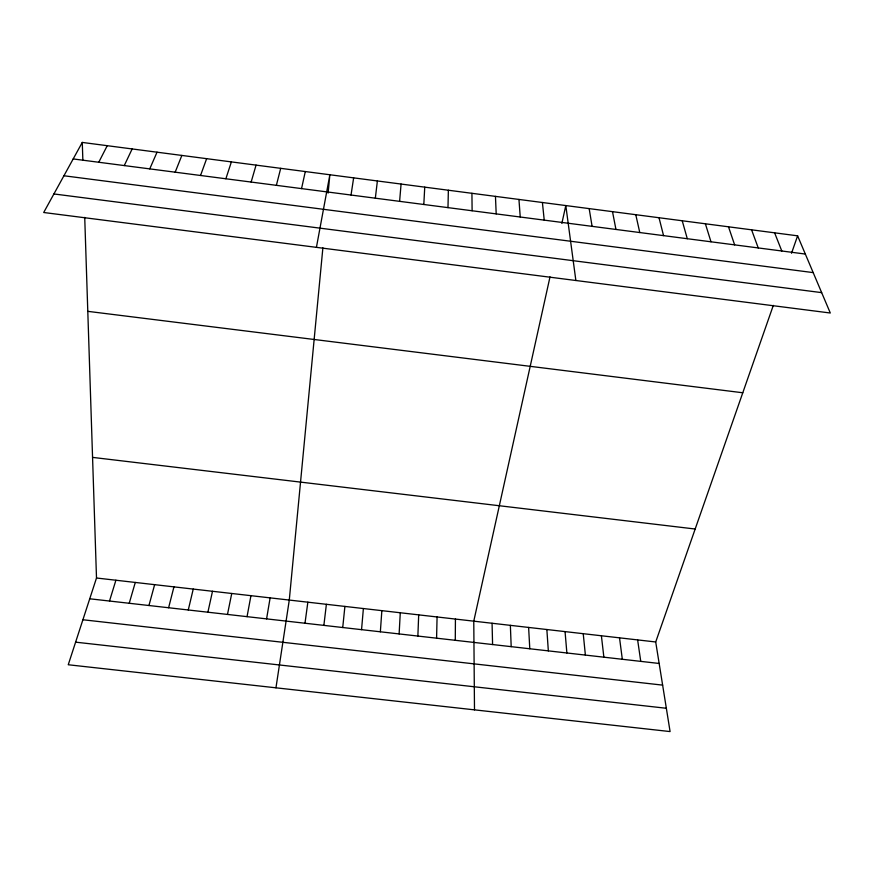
<?xml version="1.0" encoding="UTF-8"?>
<svg xmlns="http://www.w3.org/2000/svg" width="874" height="874" viewBox="0 0 874 874"><rect width="100%" height="100%" fill="white"/><g stroke="black" fill="none" stroke-linecap="round" stroke-linejoin="round"><path stroke-width="1.31" d="M455.278 640.314L455.43 619.065M447.991 207.63L448.362 190.226M436.585 638.184L437.076 616.957M417.87 636.064L418.69 614.859M423.814 204.483L424.742 187.145M399.123 633.934L400.281 612.75M380.354 631.804L381.851 610.642M399.604 201.337L401.079 184.053M361.552 629.662L363.387 608.533M322.888 247.812L289.283 600.056L275.955 687.816M328.1 193.088L329.859 174.756L316.421 247.353M342.728 627.521L344.902 606.414M375.339 198.19L377.382 180.962M323.872 625.38L326.384 604.305M304.993 623.238L307.856 602.175M351.031 195.033L353.642 177.859M266.581 618.879L270.132 597.871M247.047 616.662L250.947 595.675M227.48 614.433L231.741 593.479M301.552 188.609L305.299 171.544M207.892 612.215L212.502 591.272M550.019 276.839L473.774 621.163L474.495 709.852M561.851 223.438L565.806 205.565L575.868 280.499M188.271 609.986L193.241 589.065M168.616 607.747L173.948 586.858M276.37 185.332L280.707 168.332M148.941 605.518L154.632 584.651M251.144 182.054L256.06 165.12M129.232 603.279L135.284 582.445M109.501 601.039L115.903 580.227M225.863 178.766L231.381 161.898M84.723 217.375L96.501 578.009L68.248 664.753L670.085 731.571L655.708 641.975L773.315 305.376M791.516 253.274L797.612 235.827L82.276 142.429L43.7 212.502L830.3 313.012L797.612 235.827M200.539 175.477L206.646 158.664M175.171 172.189L181.858 155.43M149.749 168.879L157.036 152.185M124.272 165.568L132.16 148.941M98.762 162.258L107.251 145.685M75.612 642.161L666.349 708.268M96.501 578.009L655.708 641.975M89.727 598.788L659.16 663.464M82.91 619.753L662.634 685.129M92.557 457.386L695.169 529.021M87.793 311.341L742.78 392.765M63.922 175.761L813.181 272.601M53.915 193.952L821.658 292.626M73.187 158.937L805.325 254.05M774.615 232.834L781.804 251.002M751.574 229.818L758.239 247.932M728.501 226.803L734.63 244.873M705.384 223.788L710.988 241.792M682.223 220.761L687.292 238.722M659.018 217.735L663.552 235.63M635.78 214.698L639.779 232.55M612.499 211.661L615.952 229.447M589.174 208.613L592.091 226.355M637.627 639.899L640.751 661.378M619.524 637.834L622.321 659.28M601.388 635.759L603.868 657.182M542.404 202.506L544.229 220.128M583.231 633.683L585.383 655.085M565.052 631.596L566.876 652.987M518.948 199.447L520.238 217.014M546.851 629.52L548.337 650.879M528.617 627.434L529.786 648.77M495.46 196.377L496.192 213.89M510.361 625.347L511.192 646.662M82.276 142.429L82.855 159.887M492.073 623.249L492.586 644.542M471.927 193.307L472.113 210.765"/></g></svg>
